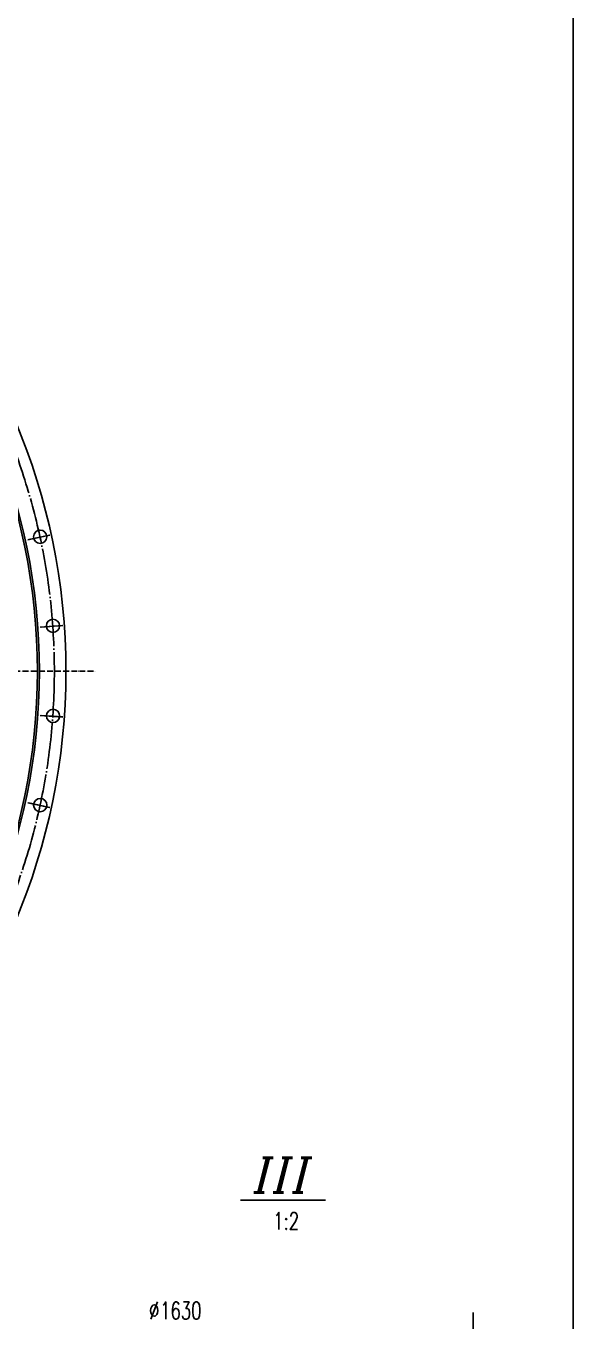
# Model space of a CAD drawing. Header units: millimetres. Extents: x 1545 to 36024, y 3418 to 15628.
# Drawn here: x 22126 to 23076, y 11395 to 13643 of the extents above; entities that cross this region are included whole.
import ezdxf

# ---------------------------------------------------------------- set-up
doc = ezdxf.new("R2010")
doc.units = ezdxf.units.MM
for name, pattern in [('DASHDOT-L', [90, 80, -5, 0, -5]), ('DASHDOT-M', [36, 30, -3, 0, -3]), ('DASHDOT-S', [14, 10, -2, 0, -2]), ('DIVIDE-M', [39, 30, -3, 0, -3, 0, -3])]:
    doc.linetypes.add(name, pattern=pattern)
for name, color, linetype in [('1轮廓实线层', 1, 'Continuous'), ('CDR_DIM', 7, 'Continuous'), ('CDR_DWG1', 1, 'Continuous'), ('CDR_DWG3', 3, 'DASHDOT-M'), ('CDR_DWG4', 6, 'DIVIDE-M'), ('CDR_TEXT', 7, 'Continuous')]:
    doc.layers.add(name, color=color, linetype=linetype)
doc.styles.add('HZ', font='simplex.shx', dxfattribs={"width": 0.7, "height": 30, "bigfont": 'HZ.shx'})
doc.styles.add('ITALICC', font='italicc')

msp = doc.modelspace()

# ---------------------------------------------------------------- linework, layer by layer
at = {"layer": '1轮廓实线层'}
msp.add_circle((21077.3, 12522.7), 1069, dxfattribs=at)
at = {"layer": 'CDR_DIM', "color": 0, "linetype": 'Continuous'}
for p, q in [((22499, 11604.5), (22646.4, 11604.5)), ((22902.3, 11099.6), (22902.3, 11409.8))]:
    msp.add_line(p, q, dxfattribs=at)
at = {"layer": 'CDR_DWG1', "color": 1}
msp.add_line((23075.9, 15528), (23075.9, 9788), dxfattribs=at)
at = {"layer": 'CDR_DWG1'}
for centre, radius in [((21080.7, 12522.7), 1115), ((21080.7, 12522.7), 1069), ((22151, 12756.2), 11.5), ((22173.3, 12601.5), 11.5), ((22173.4, 12445.2), 11.5), ((22151.3, 12290.5), 11.5)]:
    msp.add_circle(centre, radius, dxfattribs=at)
at = {"layer": 'CDR_DWG3', "color": 3, "linetype": 'Continuous'}
for p, q in [((22167.9, 12759.2), (22131.2, 12751.2)), ((22190.5, 12602.1), (22153, 12599.4)), ((22190.5, 12443.4), (22153, 12446)), ((22167.9, 12286.2), (22131.2, 12294.2))]:
    msp.add_line(p, q, dxfattribs=at)
at = {"layer": 'CDR_DWG3', "linetype": 'DASHDOT-S'}
msp.add_line((19907, 12522.7), (22247.6, 12522.7), dxfattribs=at)
at = {"layer": 'CDR_DWG3', "linetype": 'DASHDOT-L'}
msp.add_circle((21080.7, 12522.7), 1095, dxfattribs=at)
at = {"layer": 'CDR_DWG4', "color": 3, "linetype": 'Continuous'}
for p, q in [((22167.3, 12759), (22129.5, 12750.8)), ((22189.9, 12602), (22151.3, 12599.2)), ((22189.9, 12443.3), (22151.3, 12446.1)), ((22167.3, 12286.3), (22129.5, 12294.5))]:
    msp.add_line(p, q, dxfattribs=at)

# ---------------------------------------------------------------- texts
at = {"style": 'ITALICC'}
msp.add_text('III', height=60, dxfattribs=at).set_placement((22522, 11618))
at = {"layer": 'CDR_TEXT', "color": 0, "linetype": 'Continuous', "style": 'HZ', "width": 0.7}
for s, p in [('1:2', (22555.5, 11553.6)), ('∅', (22340.1, 11398.2)), ('1630', (22359.1, 11398.2))]:
    msp.add_text(s, height=30, dxfattribs=at).set_placement(p)

doc.saveas('drawing.dxf')
